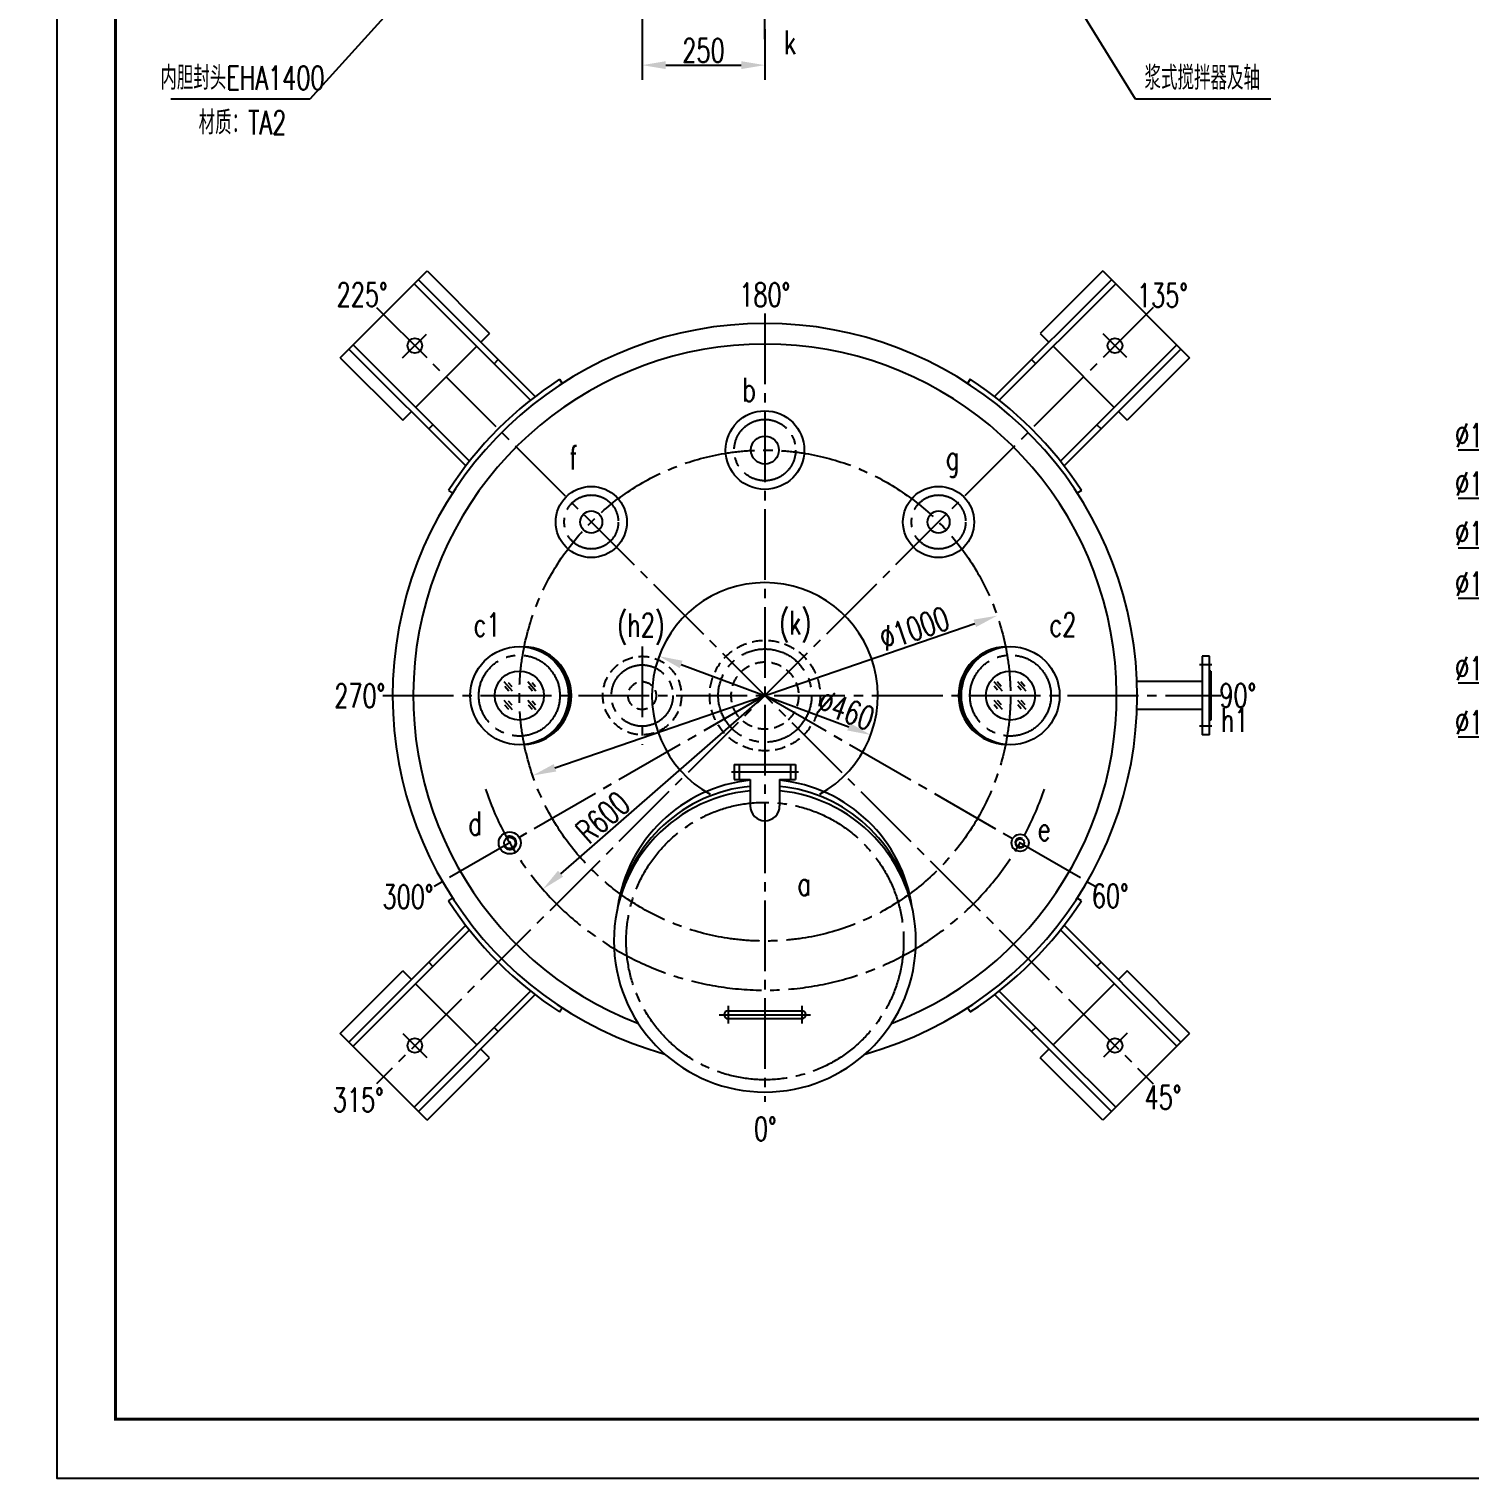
# Model space of a CAD drawing. Header units: millimetres. Extents: x -609 to 19506, y -219 to 17861.
# Drawn here: x 10975 to 13907, y 0 to 2951 of the extents above; entities that cross this region are included whole.
import ezdxf
from ezdxf.enums import TextEntityAlignment as Align

# ---------------------------------------------------------------- set-up
doc = ezdxf.new("R2010")
doc.units = ezdxf.units.MM
doc.header["$LTSCALE"] = 120
doc.header["$PDMODE"] = 3
for name, pattern in [('CENT1', [3.35, 2.4, -0.3, 0.35, -0.3]), ('CENTER', [1.66, 1.2, -0.15, 0.16, -0.15]), ('HIDDEN', [0.28, 0.18, -0.1])]:
    doc.linetypes.add(name, pattern=pattern)
for name, color, linetype in [('3', 6, 'Continuous'), ('4', 5, 'Continuous'), ('A', 2, 'Continuous'), ('B', 7, 'Continuous'), ('C', 1, 'CENTER'), ('C1', 1, 'CENT1'), ('E', 3, 'HIDDEN')]:
    doc.layers.add(name, color=color, linetype=linetype)
doc.styles.add('HZ', font='txt', dxfattribs={"width": 0.7, "bigfont": 'hztxt'})
doc.dimstyles.new('ISO-25', dxfattribs={"dimtxt": 2.5, "dimasz": 2.5, "dimexe": 1.25, "dimexo": 0.625, "dimtad": 1, "dimdsep": 46, "dimtxsty": 'Standard', "dimcen": 2.5, "dimadec": 0, "dimazin": 0, "dimtfac": 1, "dimtmove": 0, "dimatfit": 3, "dimfxl": 0, "dimarcsym": 0})

# ---------------------------------------------------------------- blocks, each defined once
blk = doc.blocks.new('*D115')
at = {"layer": 'B', "color": 0, "lineweight": -2}
for p, q in [((12223.5, 3012.7), (12223.5, 2847.7)), ((12473.5, 2950.7), (12473.5, 2847.7)), ((12271.5, 2877.7), (12425.5, 2877.7))]:
    blk.add_line(p, q, dxfattribs=at)
at = {"layer": 'B', "color": 0}
for points in [[(12271.5, 2885.7), (12271.5, 2869.7), (12223.5, 2877.7)], [(12425.5, 2885.7), (12425.5, 2869.7), (12473.5, 2877.7)]]:
    blk.add_solid(points, dxfattribs=at)
at = {"layer": 'Defpoints', "color": 0}
for p in [(12223.5, 3012.7), (12473.5, 2950.7), (12473.5, 2877.7)]:
    blk.add_point(p, dxfattribs=at)
at = {"layer": 'B', "color": 0, "insert": (12348.5, 2907.7), "char_height": 48, "attachment_point": 5, "style": 'HZ'}
blk.add_mtext('250', dxfattribs=at)
blk = doc.blocks.new('*D107')
at = {"layer": 'B', "color": 0, "lineweight": -2}
blk.add_line((12303, 1657.1), (12644.1, 1530.1), dxfattribs=at)
at = {"layer": 'B', "color": 0}
for points in [[(12305.8, 1664.6), (12300.2, 1649.6), (12258, 1673.9)], [(12646.9, 1537.6), (12641.3, 1522.6), (12689.1, 1513.4)]]:
    blk.add_solid(points, dxfattribs=at)
at = {"layer": 'Defpoints', "color": 0}
for p in [(12258, 1673.9), (12689.1, 1513.4)]:
    blk.add_point(p, dxfattribs=at)
at = {"layer": 'B', "color": 0, "insert": (12638.9, 1564.1), "char_height": 48, "attachment_point": 5, "rotation": 339.5775, "style": 'HZ'}
blk.add_mtext('∅460', dxfattribs=at)
blk = doc.blocks.new('*D108')
at = {"layer": 'B', "color": 0, "lineweight": -2}
blk.add_line((12046.1, 1446.5), (12900.9, 1740.7), dxfattribs=at)
at = {"layer": 'B', "color": 0}
for points in [[(12898.3, 1748.3), (12903.5, 1733.2), (12946.3, 1756.4)], [(12043.5, 1454.1), (12048.7, 1439), (12000.8, 1430.9)]]:
    blk.add_solid(points, dxfattribs=at)
at = {"layer": 'Defpoints', "color": 0}
for p in [(12946.3, 1756.4), (12000.8, 1430.9)]:
    blk.add_point(p, dxfattribs=at)
at = {"layer": 'B', "color": 0, "insert": (12777.7, 1730.1), "char_height": 48, "attachment_point": 5, "rotation": 18.9933, "style": 'HZ'}
blk.add_mtext('∅1000', dxfattribs=at)
blk = doc.blocks.new('*D109')
at = {"layer": 'B', "color": 0, "lineweight": -2}
blk.add_line((12473.5, 1593.6), (12057.5, 1230.9), dxfattribs=at)
at = {"layer": 'B', "color": 0}
blk.add_solid([(12052.2, 1236.9), (12062.7, 1224.8), (12021.3, 1199.3)], dxfattribs=at)
at = {"layer": 'Defpoints', "color": 0}
for p in [(12473.5, 1593.6), (12021.3, 1199.3)]:
    blk.add_point(p, dxfattribs=at)
at = {"layer": 'B', "color": 0, "insert": (12143.5, 1345.6), "char_height": 48, "attachment_point": 5, "rotation": 41.0874, "style": 'HZ'}
blk.add_mtext('R600', dxfattribs=at)
blk = doc.blocks.new('*D134')
at = {"layer": 'B', "color": 0, "lineweight": -2}
for p, q in [((14187.6, 1700.8), (14187.6, 1588.9)), ((14139.6, 1618.9), (13885.1, 1618.9))]:
    blk.add_line(p, q, dxfattribs=at)
at = {"layer": 'B', "color": 0}
blk.add_solid([(14139.6, 1626.9), (14139.6, 1610.9), (14187.6, 1618.9)], dxfattribs=at)
at = {"layer": 'Defpoints', "color": 0}
for p in [(14187.6, 1700.8), (14187.6, 1618.9), (9987.6, 1513.1)]:
    blk.add_point(p, dxfattribs=at)
at = {"layer": 'B', "color": 0, "insert": (13950.8, 1648.9), "char_height": 48, "attachment_point": 5, "style": 'HZ'}
blk.add_mtext('%%C1400', dxfattribs=at)
blk = doc.blocks.new('*D137')
at = {"layer": 'B', "color": 0, "lineweight": -2}
for p, q in [((14337.6, 1564.8), (14337.6, 1478.9)), ((14289.6, 1508.9), (13885.1, 1508.9))]:
    blk.add_line(p, q, dxfattribs=at)
at = {"layer": 'B', "color": 0}
blk.add_solid([(14289.6, 1516.9), (14289.6, 1500.9), (14337.6, 1508.9)], dxfattribs=at)
at = {"layer": 'Defpoints', "color": 0}
for p in [(14337.6, 1564.8), (14337.6, 1508.9), (9987.6, 1377.1)]:
    blk.add_point(p, dxfattribs=at)
at = {"layer": 'B', "color": 0, "insert": (13950.8, 1538.9), "char_height": 48, "attachment_point": 5, "style": 'HZ'}
blk.add_mtext('%%C1500', dxfattribs=at)
blk = doc.blocks.new('*D138')
at = {"layer": 'B', "color": 0, "lineweight": -2}
for p, q in [((14360.1, 2051), (14360.1, 1864.1)), ((14312.1, 1894.1), (13885.1, 1894.1))]:
    blk.add_line(p, q, dxfattribs=at)
at = {"layer": 'B', "color": 0}
blk.add_solid([(14312.1, 1902.1), (14312.1, 1886.1), (14360.1, 1894.1)], dxfattribs=at)
at = {"layer": 'Defpoints', "color": 0}
for p in [(14360.1, 2051), (9987.6, 1999.9), (14360.1, 1894.1)]:
    blk.add_point(p, dxfattribs=at)
at = {"layer": 'B', "color": 0, "insert": (13950.8, 1924.1), "char_height": 48, "attachment_point": 5, "style": 'HZ'}
blk.add_mtext('%%C1515', dxfattribs=at)
blk = doc.blocks.new('*D139')
at = {"layer": 'B', "color": 0, "lineweight": -2}
for p, q in [((14420.1, 2100.2), (14420.1, 1761.1)), ((14372.1, 1791.1), (13885.1, 1791.1))]:
    blk.add_line(p, q, dxfattribs=at)
at = {"layer": 'B', "color": 0}
blk.add_solid([(14372.1, 1799.1), (14372.1, 1783.1), (14420.1, 1791.1)], dxfattribs=at)
at = {"layer": 'Defpoints', "color": 0}
for p in [(14420.1, 2100.2), (9987.6, 1896.9), (14420.1, 1791.1)]:
    blk.add_point(p, dxfattribs=at)
at = {"layer": 'B', "color": 0, "insert": (13950.8, 1821.1), "char_height": 48, "attachment_point": 5, "style": 'HZ'}
blk.add_mtext('%%C1555', dxfattribs=at)
blk = doc.blocks.new('*D140')
at = {"layer": 'B', "color": 0, "lineweight": -2}
for p, q in [((14301.6, 2184.2), (14301.6, 1964.9)), ((14253.6, 1994.9), (13885.1, 1994.9))]:
    blk.add_line(p, q, dxfattribs=at)
at = {"layer": 'B', "color": 0}
blk.add_solid([(14253.6, 2002.9), (14253.6, 1986.9), (14301.6, 1994.9)], dxfattribs=at)
at = {"layer": 'Defpoints', "color": 0}
for p in [(14301.6, 2184.2), (9987.6, 2100.7), (14301.6, 1994.9)]:
    blk.add_point(p, dxfattribs=at)
at = {"layer": 'B', "color": 0, "insert": (13950.8, 2024.9), "char_height": 48, "attachment_point": 5, "style": 'HZ'}
blk.add_mtext('%%C1456', dxfattribs=at)
blk = doc.blocks.new('*D141')
at = {"layer": 'B', "color": 0, "lineweight": -2}
for p, q in [((14247.6, 2132.1), (14247.6, 2063.6)), ((14199.6, 2093.6), (13885.1, 2093.6))]:
    blk.add_line(p, q, dxfattribs=at)
at = {"layer": 'B', "color": 0}
blk.add_solid([(14199.6, 2101.6), (14199.6, 2085.6), (14247.6, 2093.6)], dxfattribs=at)
at = {"layer": 'Defpoints', "color": 0}
for p in [(9987.6, 2187.4), (14247.6, 2132.1), (14247.6, 2093.6)]:
    blk.add_point(p, dxfattribs=at)
at = {"layer": 'B', "color": 0, "insert": (13950.8, 2123.6), "char_height": 48, "attachment_point": 5, "style": 'HZ'}
blk.add_mtext('%%C1420', dxfattribs=at)

msp = doc.modelspace()

# ---------------------------------------------------------------- linework, layer by layer
at = {"layer": '3'}
msp.add_lwpolyline([(11031.438, 7128), (11031.438, 0), (16071.438, 0), (16071.438, 7128)], close=True, dxfattribs=at)
at = {"layer": '4', "const_width": 6}
msp.add_lwpolyline([(11151.438, 7008), (11151.438, 120), (15951.438, 120), (15951.438, 7008)], close=True, dxfattribs=at)
at = {"layer": 'A'}
for p, q in [((11608.743, 2281.653), (11785.519, 2458.429)), ((11785.519, 2458.429), (11912.799, 2331.15)), ((13161.549, 2458.429), (13034.27, 2331.15)), ((13161.549, 2458.429), (13338.326, 2281.653)), ((11759.356, 2432.266), (11996.278, 2195.344)), ((11767.842, 2440.752), (12005.81, 2202.783)), ((13179.227, 2440.752), (12941.258, 2202.783)), ((13187.712, 2432.266), (12950.79, 2195.344)), ((11634.906, 2307.816), (11871.828, 2070.894)), ((11762.185, 2180.536), (11886.636, 2304.987)), ((11895.121, 2313.472), (11912.799, 2331.15)), ((13034.27, 2331.15), (13051.948, 2313.472)), ((13060.433, 2304.987), (13184.884, 2180.536)), ((13312.163, 2307.816), (13075.241, 2070.894)), ((11608.743, 2281.653), (11736.022, 2154.373)), ((11626.42, 2299.33), (11864.389, 2061.362)), ((11921.991, 2269.632), (11930.476, 2278.117)), ((13016.592, 2278.117), (13025.078, 2269.632)), ((13320.648, 2299.33), (13082.68, 2061.362)), ((13338.326, 2281.653), (13211.047, 2154.373)), ((12055.529, 2237.917), (12060.972, 2229.528)), ((12891.539, 2237.917), (12886.097, 2229.528)), ((11736.022, 2154.373), (11753.7, 2172.051)), ((13193.369, 2172.051), (13211.047, 2154.373)), ((11789.055, 2136.696), (11797.54, 2145.181)), ((13149.528, 2145.181), (13158.014, 2136.696)), ((11829.255, 2011.643), (11837.644, 2006.2)), ((13117.814, 2011.643), (13109.425, 2006.2)), ((13363.534, 1673.638), (13363.534, 1513.638)), ((13378.534, 1673.638), (13363.534, 1673.638)), ((13378.534, 1513.638), (13378.534, 1673.638)), ((13381.534, 1643.638), (13378.534, 1643.638)), ((13381.534, 1643.638), (13381.534, 1543.638)), ((13363.534, 1622.138), (13230.998, 1622.138)), ((13363.534, 1565.138), (13230.998, 1565.138)), ((13381.534, 1543.638), (13378.534, 1543.638)), ((13378.534, 1513.638), (13363.534, 1513.638)), ((12411.167, 1452.997), (12411.167, 1422.997)), ((12411.167, 1452.997), (12535.901, 1452.997)), ((12421.167, 1452.997), (12421.167, 1422.997)), ((12525.901, 1452.997), (12525.901, 1422.997)), ((12535.901, 1452.997), (12535.901, 1422.997)), ((12411.167, 1422.997), (12443.534, 1422.997)), ((12443.534, 1422.997), (12443.534, 1368.82)), ((12503.534, 1422.997), (12503.534, 1368.82)), ((12503.534, 1422.997), (12535.901, 1422.997)), ((11829.255, 1175.633), (11837.644, 1181.075)), ((13117.814, 1175.633), (13109.425, 1181.075)), ((11626.42, 887.945), (11864.389, 1125.914)), ((13320.648, 887.945), (13082.68, 1125.914)), ((11634.906, 879.46), (11871.828, 1116.382)), ((13312.163, 879.46), (13075.241, 1116.382)), ((11797.54, 1042.094), (11789.055, 1050.58)), ((13158.014, 1050.58), (13149.528, 1042.094)), ((11608.743, 905.623), (11736.022, 1032.902)), ((11753.7, 1015.224), (11736.022, 1032.902)), ((11886.636, 882.288), (11762.185, 1006.739)), ((13184.884, 1006.739), (13060.433, 882.288)), ((13211.047, 1032.902), (13193.369, 1015.224)), ((13338.326, 905.623), (13211.047, 1032.902)), ((11759.356, 755.009), (11996.278, 991.931)), ((11767.842, 746.524), (12005.81, 984.492)), ((13179.227, 746.524), (12941.258, 984.492)), ((13187.712, 755.009), (12950.79, 991.931)), ((12055.529, 949.358), (12060.972, 957.747)), ((12398.534, 951.638), (12548.534, 951.638)), ((12891.539, 949.358), (12886.097, 957.747)), ((11930.476, 909.158), (11921.991, 917.644)), ((12398.534, 935.638), (12548.534, 935.638)), ((13025.078, 917.644), (13016.592, 909.158)), ((11785.519, 728.846), (11608.743, 905.623)), ((13338.326, 905.623), (13161.549, 728.846)), ((11785.519, 728.846), (11912.799, 856.125)), ((11912.799, 856.125), (11895.121, 873.803)), ((13051.948, 873.803), (13034.27, 856.125)), ((13161.549, 728.846), (13034.27, 856.125))]:
    msp.add_line(p, q, dxfattribs=at)
for centre, radius in [((11760.771, 2306.401), 15), ((13186.298, 2306.401), 15), ((12473.534, 2093.638), 80), ((12473.534, 2093.638), 28.5), ((12119.981, 1947.191), 72.5), ((12827.088, 1947.191), 72.5), ((12119.981, 1947.191), 22.5), ((12827.088, 1947.191), 22.5), ((11973.534, 1593.638), 100), ((12973.534, 1593.638), 100), ((11973.534, 1593.638), 50), ((12973.534, 1593.638), 50), ((11953.919, 1293.638), 22.5), ((11953.919, 1293.638), 11.5), ((12993.15, 1293.638), 17.5), ((12993.15, 1293.638), 8.5), ((11760.771, 880.874), 15), ((13186.298, 880.874), 15)]:
    msp.add_circle(centre, radius, dxfattribs=at)
for centre, radius, start, end in [((12473.534, 1593.638), 758, 285.619516, 254.380484), ((12473.534, 1593.638), 716, 291.076643, 248.923357), ((12473.534, 1593.638), 768, 122.975301, 147.024699), ((12473.534, 1593.638), 768, 32.975301, 57.024699), ((12473.534, 1593.638), 230, 299.059956, 240.940044), ((11979.769, 1593.638), 99.627, 271.642722, 88.357278), ((11976.494, 1593.638), 99.774, 273.52289, 86.47711), ((12967.299, 1593.638), 99.627, 91.642722, 268.357278), ((12970.574, 1593.638), 99.774, 93.52289, 266.47711), ((12473.534, 1119.697), 302.845, 95.685073, 172.1275), ((12473.534, 1119.697), 302.845, 7.8725, 84.314927), ((12473.534, 1093.638), 307.5, 95.598738, 84.401262), ((12473.534, 1105.066), 305.194, 95.641184, 169.405432), ((12473.534, 1105.066), 305.194, 10.594568, 84.358816), ((12473.534, 1368.82), 30, 180, 0), ((12473.534, 1593.638), 768, 212.975301, 237.024699), ((12473.534, 1593.638), 768, 302.975301, 327.024699), ((12398.534, 943.638), 8, 90, 270), ((12548.534, 943.638), 8, 270, 90)]:
    msp.add_arc(centre, radius, start, end, dxfattribs=at)
at = {"layer": 'B'}
for p, q in [((13228.073, 2808.595), (12773.534, 3546.208)), ((11987.884, 3296.247), (11547.139, 2808.595)), ((11547.139, 2808.595), (11263.79, 2808.595)), ((13503.991, 2808.595), (13228.073, 2808.595)), ((11959.268, 1602.663), (11942.578, 1621.512)), ((11952.238, 1602.715), (11944.141, 1611.841)), ((11958.607, 1611.757), (11951.667, 1619.859)), ((12007.38, 1602.663), (11990.69, 1621.512)), ((12000.35, 1602.715), (11992.253, 1611.841)), ((12006.719, 1611.757), (11999.779, 1619.859)), ((12939.689, 1622.33), (12956.379, 1603.482)), ((12940.35, 1613.237), (12947.29, 1605.135)), ((12946.719, 1622.278), (12954.816, 1613.153)), ((12987.801, 1622.33), (13004.49, 1603.482)), ((12988.462, 1613.237), (12995.402, 1605.135)), ((12994.831, 1622.278), (13002.928, 1613.153)), ((11959.268, 1564.945), (11942.578, 1583.794)), ((11952.238, 1564.997), (11944.141, 1574.122)), ((11958.607, 1574.039), (11951.667, 1582.14)), ((12007.38, 1564.945), (11990.69, 1583.794)), ((12000.35, 1564.997), (11992.253, 1574.122)), ((12006.719, 1574.039), (11999.779, 1582.14)), ((12939.689, 1584.612), (12956.379, 1565.763)), ((12940.35, 1575.518), (12947.29, 1567.417)), ((12946.719, 1584.56), (12954.816, 1575.435)), ((12987.801, 1584.612), (13004.49, 1565.763)), ((12988.462, 1575.518), (12995.402, 1567.417)), ((12994.831, 1584.56), (13002.928, 1575.435))]:
    msp.add_line(p, q, dxfattribs=at)
for centre, radius, start, end in [((11953.919, 1293.638), 13.5, 210, 119.355409), ((12993.15, 1293.638), 10, 60.47747, 330)]:
    msp.add_arc(centre, radius, start, end, dxfattribs=at)
at = {"layer": 'C'}
for p, q in [((12473.534, 2930.941), (12473.534, 6695.355)), ((11682.989, 2384.183), (13264.08, 803.092)), ((13264.08, 2384.183), (11682.989, 803.092)), ((12473.534, 2371.638), (12473.534, 766.138)), ((12223.534, 1693.638), (12223.534, 1493.638)), ((13383.534, 1656.138), (13358.534, 1656.138)), ((11695.534, 1593.638), (13401.534, 1593.638)), ((12473.534, 1593.638), (11799.767, 1204.638)), ((12473.534, 1593.638), (13147.302, 1204.638)), ((13383.534, 1531.138), (13358.534, 1531.138))]:
    msp.add_line(p, q, dxfattribs=at)
for centre, radius in [((12473.534, 2093.638), 62.5), ((12473.534, 1593.638), 500), ((12119.981, 1947.191), 55), ((12827.088, 1947.191), 55), ((12473.534, 1593.638), 95), ((11973.534, 1593.638), 82.5), ((12223.534, 1593.638), 62.5), ((12973.534, 1593.638), 82.5), ((12473.534, 1093.638), 282.5)]:
    msp.add_circle(centre, radius, dxfattribs=at)
msp.add_arc((12473.534, 1593.638), 600, 198.491005, 341.508995, dxfattribs=at)
at = {"layer": 'C1'}
for p, q in [((11735.78, 2281.41), (11784.292, 2329.923)), ((13161.307, 2331.392), (13209.819, 2282.88)), ((12405.381, 1438.115), (12541.687, 1438.115)), ((12398.534, 961.638), (12398.534, 925.638)), ((12548.534, 961.638), (12548.534, 925.638)), ((12380.534, 943.638), (12566.534, 943.638)), ((11785.762, 855.883), (11737.249, 904.395)), ((13211.289, 905.865), (13162.777, 857.353))]:
    msp.add_line(p, q, dxfattribs=at)
at = {"layer": 'E'}
for centre, radius in [((12473.534, 1593.638), 112.5), ((12223.534, 1593.638), 80), ((12473.534, 1593.638), 68.5), ((12223.534, 1593.638), 28.5)]:
    msp.add_circle(centre, radius, dxfattribs=at)

# ---------------------------------------------------------------- texts
at = {"layer": 'B', "style": 'HZ', "width": 0.7}
for s, p in [('k', (12524.973, 2900.093)), ('225%%D', (11653.369, 2386.418)), ('180%%D', (12473.088, 2386.172)), ('135%%D', (13282.94, 2384.96)), ('b', (12441.418, 2192.529)), ('f', (12084.11, 2054.393)), ('g', (12855.65, 2054.393)), ('(k)', (12535.449, 1718.02)), ('c1', (11907.649, 1714.129)), ('(h2)', (12221.481, 1713.117)), ('c2', (13080.301, 1714.129)), ('270%%D', (11648.403, 1569.241)), ('90%%D', (13436.323, 1570.141)), ('h1', (13429.972, 1519.679)), ('d', (11883.651, 1309.289)), ('e', (13042.041, 1298.029)), ('a', (12553.605, 1186.386)), ('300%%D', (11746.652, 1159.894)), ('60%%D', (13176.616, 1161.593)), ('45%%D', (13284.07, 751.348)), ('315%%D', (11645.493, 746.162)), ('0%%D', (12474.293, 687.08))]:
    msp.add_text(s, height=48, dxfattribs=at).set_placement(p, align=Align.CENTER)
at = {"layer": 'B', "char_height": 48, "attachment_point": 5, "style": 'HZ'}
for s, insert in [('内胆封头EHA1400', (11409.773, 2851.694)), ('浆式搅拌器及轴', (13363.995, 2851.694)), ('材质：TA2', (11409.773, 2760.673))]:
    msp.add_mtext(s, dxfattribs=dict(at, insert=insert))

# ---------------------------------------------------------------- dimensions: what is measured, and where the dimension line sits
at = {"layer": 'B'}
dim = msp.add_linear_dim(base=(12473.534, 2877.655), p1=(12223.534, 3012.715), p2=(12473.534, 2950.687), dimstyle='ISO-25', override={"dimtxt": 48, "dimasz": 48, "dimexe": 30, "dimexo": 0, "dimgap": 6, "dimtxsty": 'HZ', "dimcen": 24}, dxfattribs=at)
dim.commit()
dim.dimension.update_dxf_attribs({"geometry": '*D115', "text_midpoint": (12348.534, 2907.655)})
for base, p1, p2, text, picture, middle in [((14247.579, 2093.636), (9987.579, 2187.416), (14247.579, 2132.068), '%%C1420', '*D141', (13950.838, 2093.636)), ((14301.579, 1994.913), (9987.579, 2100.732), (14301.579, 2184.178), '%%C1456', '*D140', (13950.838, 1994.913)), ((14420.079, 1791.11), (9987.579, 1896.93), (14420.079, 2100.178), '%%C1555', '*D139', (13950.838, 1791.11)), ((14360.079, 1894.13), (9987.579, 1999.949), (14360.079, 2050.974), '%%C1515', '*D138', (13950.838, 1894.13)), ((14187.579, 1618.883), (9987.579, 1513.063), (14187.579, 1700.807), '%%C1400', '*D134', (13950.838, 1618.883)), ((14337.579, 1508.865), (9987.579, 1377.082), (14337.579, 1564.827), '%%C1500', '*D137', (13950.838, 1508.865))]:
    dim = msp.add_linear_dim(base=base, p1=p1, p2=p2, text=text, dimstyle='ISO-25', override={"dimtxt": 48, "dimasz": 48, "dimexe": 30, "dimexo": 0, "dimgap": 6, "dimtxsty": 'HZ', "dimcen": 24, "dimse1": 1, "dimse2": 0, "dimsd1": 1, "dimsd2": 0}, dxfattribs=at)
    dim.commit()
    dim.dimension.update_dxf_attribs({"geometry": picture, "text_midpoint": middle, "dimtype": 160})
for p1, p2, picture, middle in [((12000.756, 1430.909), (12946.313, 1756.367), '*D108', (12787.484, 1701.698)), ((12257.991, 1673.894), (12689.078, 1513.382), '*D107', (12628.405, 1535.973))]:
    dim = msp.add_diameter_dim_2p(p1=p1, p2=p2, dimstyle='ISO-25', override={"dimtxt": 48, "dimasz": 48, "dimexe": 30, "dimexo": 0, "dimgap": 6, "dimtxsty": 'HZ', "dimcen": 24, "dimatfit": 2}, dxfattribs=at)
    dim.commit()
    dim.dimension.update_dxf_attribs({"geometry": picture, "text_midpoint": middle, "dimtype": 163})
dim = msp.add_radius_dim(center=(12473.534, 1593.638), mpoint=(12021.31, 1199.312), dimstyle='ISO-25', override={"dimtxt": 48, "dimasz": 48, "dimexe": 30, "dimexo": 0, "dimgap": 6, "dimtxsty": 'HZ', "dimcen": 24, "dimatfit": 2}, dxfattribs=at)
dim.commit()
dim.dimension.update_dxf_attribs({"geometry": '*D109', "text_midpoint": (12163.19, 1323.027), "dimtype": 164})

doc.saveas('drawing.dxf')
